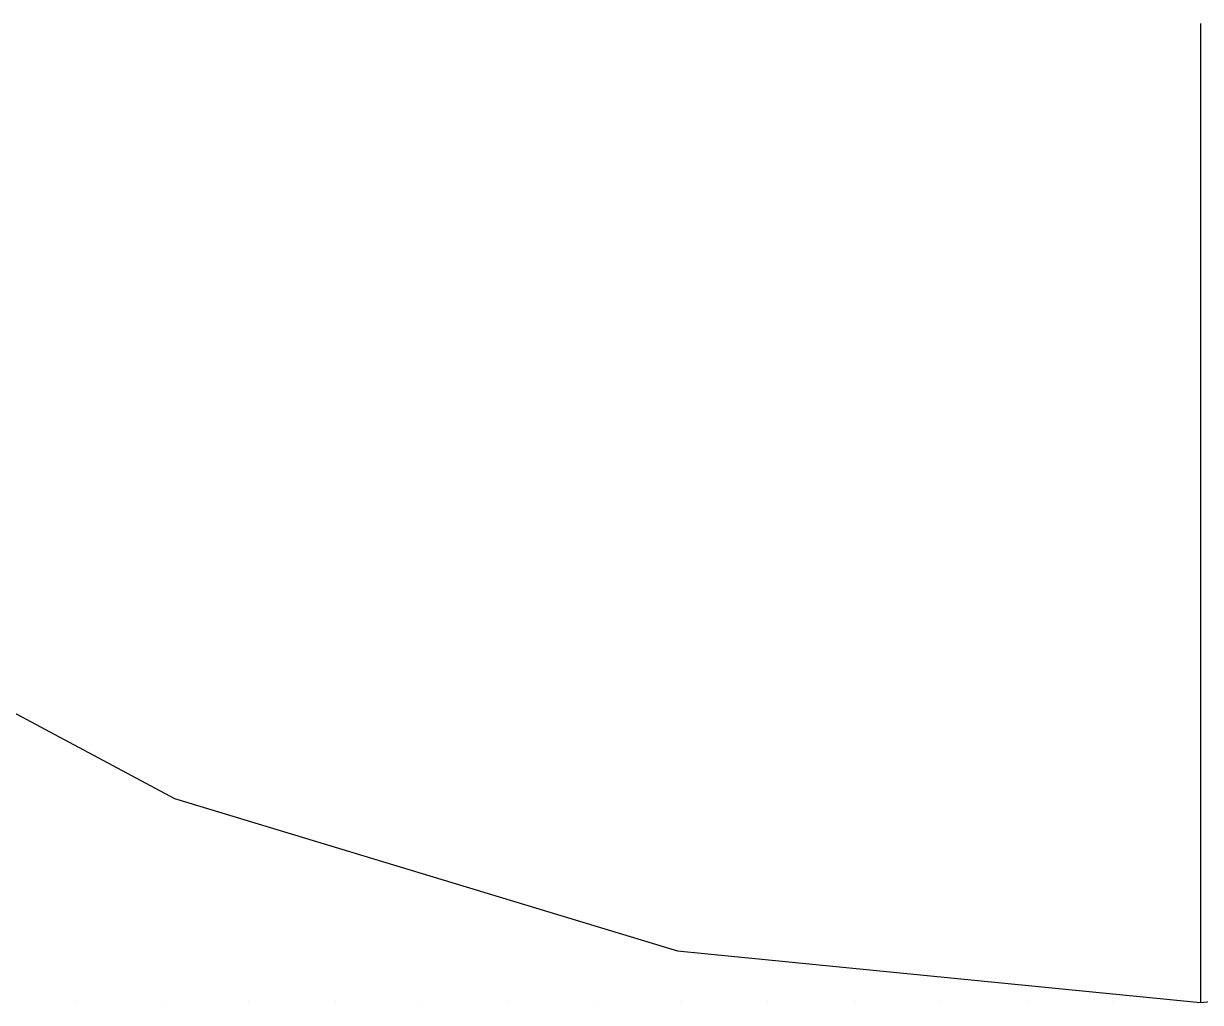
# Model space of a CAD drawing. Header units: metres. Extents: x -61500 to 61500, y -31500 to 31500.
# Drawn here: x -43827 to -30000, y -31500 to -20000 of the extents above; entities that cross this region are included whole.
import ezdxf

# ---------------------------------------------------------------- set-up
doc = ezdxf.new("R2010")
doc.units = ezdxf.units.M
doc.layers.add('BEAMS_T1', color=1, linetype='Continuous')
doc.layers.add('COLUMNS_T1', color=5, linetype='Continuous')

msp = doc.modelspace()

# ---------------------------------------------------------------- linework, layer by layer
at = {"layer": 'BEAMS_T1'}
for p, q in [((-30000, -20000, 18955), (-30000, -31500, 18955)), ((-30000, -20000, 37909), (-30000, -31500, 37909)), ((-30000, -20000, 56864), (-30000, -31500, 56864)), ((-30000, -20000, 75818), (-30000, -31500, 75818)), ((-30000, -20000, 94773), (-30000, -31500, 94773)), ((-30000, -20000, 113727), (-30000, -31500, 113727)), ((-30000, -20000, 132682), (-30000, -31500, 132682)), ((-30000, -20000, 151636), (-30000, -31500, 151636)), ((-30000, -20000, 170591), (-30000, -31500, 170591)), ((-30000, -20000, 189545), (-30000, -31500, 189545)), ((-30000, -20000, 208500), (-30000, -31500, 208500)), ((-30000, -20000, 227455), (-30000, -31500, 227455)), ((-30000, -20000, 246409), (-30000, -31500, 246409)), ((-30000, -20000, 265364), (-30000, -31500, 265364)), ((-30000, -20000, 284318), (-30000, -31500, 284318)), ((-30000, -20000, 303273), (-30000, -31500, 303273)), ((-30000, -20000, 322227), (-30000, -31500, 322227)), ((-30000, -20000, 341182), (-30000, -31500, 341182)), ((-30000, -20000, 360136), (-30000, -31500, 360136)), ((-30000, -20000, 379091), (-30000, -31500, 379091)), ((-30000, -20000, 398045), (-30000, -31500, 398045)), ((-47500, -26191, 18955), (-42055, -29102, 18955)), ((-47500, -26191, 37909), (-42055, -29102, 37909)), ((-47500, -26191, 56864), (-42055, -29102, 56864)), ((-47500, -26191, 75818), (-42055, -29102, 75818)), ((-47500, -26191, 94773), (-42055, -29102, 94773)), ((-47500, -26191, 113727), (-42055, -29102, 113727)), ((-47500, -26191, 132682), (-42055, -29102, 132682)), ((-47500, -26191, 151636), (-42055, -29102, 151636)), ((-47500, -26191, 170591), (-42055, -29102, 170591)), ((-47500, -26191, 189545), (-42055, -29102, 189545)), ((-47500, -26191, 208500), (-42055, -29102, 208500)), ((-47500, -26191, 227455), (-42055, -29102, 227455)), ((-47500, -26191, 246409), (-42055, -29102, 246409)), ((-47500, -26191, 265364), (-42055, -29102, 265364)), ((-47500, -26191, 284318), (-42055, -29102, 284318)), ((-47500, -26191, 303273), (-42055, -29102, 303273)), ((-47500, -26191, 322227), (-42055, -29102, 322227)), ((-47500, -26191, 341182), (-42055, -29102, 341182)), ((-47500, -26191, 360136), (-42055, -29102, 360136)), ((-47500, -26191, 379091), (-42055, -29102, 379091)), ((-47500, -26191, 398045), (-42055, -29102, 398045)), ((-42055, -29102, 18955), (-36145, -30895, 18955)), ((-42055, -29102, 37909), (-36145, -30895, 37909)), ((-42055, -29102, 56864), (-36145, -30895, 56864)), ((-42055, -29102, 75818), (-36145, -30895, 75818)), ((-42055, -29102, 94773), (-36145, -30895, 94773)), ((-42055, -29102, 113727), (-36145, -30895, 113727)), ((-42055, -29102, 132682), (-36145, -30895, 132682)), ((-42055, -29102, 151636), (-36145, -30895, 151636)), ((-42055, -29102, 170591), (-36145, -30895, 170591)), ((-42055, -29102, 189545), (-36145, -30895, 189545)), ((-42055, -29102, 208500), (-36145, -30895, 208500)), ((-42055, -29102, 227455), (-36145, -30895, 227455)), ((-42055, -29102, 246409), (-36145, -30895, 246409)), ((-42055, -29102, 265364), (-36145, -30895, 265364)), ((-42055, -29102, 284318), (-36145, -30895, 284318)), ((-42055, -29102, 303273), (-36145, -30895, 303273)), ((-42055, -29102, 322227), (-36145, -30895, 322227)), ((-42055, -29102, 341182), (-36145, -30895, 341182)), ((-42055, -29102, 360136), (-36145, -30895, 360136)), ((-42055, -29102, 379091), (-36145, -30895, 379091)), ((-42055, -29102, 398045), (-36145, -30895, 398045)), ((-36145, -30895, 18955), (-30000, -31500, 18955)), ((-36145, -30895, 37909), (-30000, -31500, 37909)), ((-36145, -30895, 56864), (-30000, -31500, 56864)), ((-36145, -30895, 75818), (-30000, -31500, 75818)), ((-36145, -30895, 94773), (-30000, -31500, 94773)), ((-36145, -30895, 113727), (-30000, -31500, 113727)), ((-36145, -30895, 132682), (-30000, -31500, 132682)), ((-36145, -30895, 151636), (-30000, -31500, 151636)), ((-36145, -30895, 170591), (-30000, -31500, 170591)), ((-36145, -30895, 189545), (-30000, -31500, 189545)), ((-36145, -30895, 208500), (-30000, -31500, 208500)), ((-36145, -30895, 227455), (-30000, -31500, 227455)), ((-36145, -30895, 246409), (-30000, -31500, 246409)), ((-36145, -30895, 265364), (-30000, -31500, 265364)), ((-36145, -30895, 284318), (-30000, -31500, 284318)), ((-36145, -30895, 303273), (-30000, -31500, 303273)), ((-36145, -30895, 322227), (-30000, -31500, 322227)), ((-36145, -30895, 341182), (-30000, -31500, 341182)), ((-36145, -30895, 360136), (-30000, -31500, 360136)), ((-36145, -30895, 379091), (-30000, -31500, 379091)), ((-36145, -30895, 398045), (-30000, -31500, 398045)), ((-30000, -31500, 18955), (-23855, -30895, 18955)), ((-30000, -31500, 37909), (-23855, -30895, 37909)), ((-30000, -31500, 56864), (-23855, -30895, 56864)), ((-30000, -31500, 75818), (-23855, -30895, 75818)), ((-30000, -31500, 94773), (-23855, -30895, 94773)), ((-30000, -31500, 113727), (-23855, -30895, 113727)), ((-30000, -31500, 132682), (-23855, -30895, 132682)), ((-30000, -31500, 151636), (-23855, -30895, 151636)), ((-30000, -31500, 170591), (-23855, -30895, 170591)), ((-30000, -31500, 189545), (-23855, -30895, 189545)), ((-30000, -31500, 208500), (-23855, -30895, 208500)), ((-30000, -31500, 227455), (-23855, -30895, 227455)), ((-30000, -31500, 246409), (-23855, -30895, 246409)), ((-30000, -31500, 265364), (-23855, -30895, 265364)), ((-30000, -31500, 284318), (-23855, -30895, 284318)), ((-30000, -31500, 303273), (-23855, -30895, 303273)), ((-30000, -31500, 322227), (-23855, -30895, 322227)), ((-30000, -31500, 341182), (-23855, -30895, 341182)), ((-30000, -31500, 360136), (-23855, -30895, 360136)), ((-30000, -31500, 379091), (-23855, -30895, 379091)), ((-30000, -31500, 398045), (-23855, -30895, 398045))]:
    msp.add_line(p, q, dxfattribs=at)
at = {"layer": 'COLUMNS_T1'}
for p, q in [((-30000, -20000), (-30000, -20000, 7582)), ((-30000, -20000, 7582), (-30000, -20000, 15164)), ((-30000, -20000, 15164), (-30000, -20000, 22745)), ((-30000, -20000, 22745), (-30000, -20000, 30327)), ((-30000, -20000, 30327), (-30000, -20000, 37909)), ((-30000, -20000, 37909), (-30000, -20000, 45491)), ((-30000, -20000, 45491), (-30000, -20000, 53073)), ((-30000, -20000, 53073), (-30000, -20000, 60655)), ((-30000, -20000, 60655), (-30000, -20000, 68236)), ((-30000, -20000, 68236), (-30000, -20000, 75818)), ((-30000, -20000, 75818), (-30000, -20000, 83400)), ((-30000, -20000, 83400), (-30000, -20000, 90982)), ((-30000, -20000, 90982), (-30000, -20000, 98564)), ((-30000, -20000, 98564), (-30000, -20000, 106145)), ((-30000, -20000, 106145), (-30000, -20000, 113727)), ((-30000, -20000, 113727), (-30000, -20000, 121309)), ((-30000, -20000, 121309), (-30000, -20000, 128891)), ((-30000, -20000, 128891), (-30000, -20000, 136473)), ((-30000, -20000, 136473), (-30000, -20000, 144055)), ((-30000, -20000, 144055), (-30000, -20000, 151636)), ((-30000, -20000, 151636), (-30000, -20000, 159218)), ((-30000, -20000, 159218), (-30000, -20000, 166800)), ((-30000, -20000, 166800), (-30000, -20000, 174382)), ((-30000, -20000, 174382), (-30000, -20000, 181964)), ((-30000, -20000, 181964), (-30000, -20000, 189545)), ((-30000, -20000, 189545), (-30000, -20000, 197127)), ((-30000, -20000, 197127), (-30000, -20000, 204709)), ((-30000, -20000, 204709), (-30000, -20000, 212291)), ((-30000, -20000, 212291), (-30000, -20000, 219873)), ((-30000, -20000, 219873), (-30000, -20000, 227455)), ((-30000, -20000, 227455), (-30000, -20000, 235036)), ((-30000, -20000, 235036), (-30000, -20000, 242618)), ((-30000, -20000, 242618), (-30000, -20000, 250200)), ((-30000, -20000, 250200), (-30000, -20000, 257782)), ((-30000, -20000, 257782), (-30000, -20000, 265364)), ((-30000, -20000, 265364), (-30000, -20000, 272945)), ((-30000, -20000, 272945), (-30000, -20000, 280527)), ((-30000, -20000, 280527), (-30000, -20000, 288109)), ((-30000, -20000, 288109), (-30000, -20000, 295691)), ((-30000, -20000, 295691), (-30000, -20000, 303273)), ((-30000, -20000, 303273), (-30000, -20000, 310855)), ((-30000, -20000, 310855), (-30000, -20000, 318436)), ((-30000, -20000, 318436), (-30000, -20000, 326018)), ((-30000, -20000, 326018), (-30000, -20000, 333600)), ((-30000, -20000, 333600), (-30000, -20000, 341182)), ((-30000, -20000, 341182), (-30000, -20000, 348764)), ((-30000, -20000, 348764), (-30000, -20000, 356345)), ((-30000, -20000, 356345), (-30000, -20000, 363927)), ((-30000, -20000, 363927), (-30000, -20000, 371509)), ((-30000, -20000, 371509), (-30000, -20000, 379091)), ((-30000, -20000, 379091), (-30000, -20000, 386673)), ((-30000, -20000, 386673), (-30000, -20000, 394255)), ((-30000, -20000, 394255), (-30000, -20000, 401836)), ((-30000, -20000, 401836), (-30000, -20000, 409418)), ((-43212, -31500), (-43212, -31500, 11373)), ((-43212, -31500, 11373), (-43212, -31500, 22745)), ((-43212, -31500, 22745), (-43212, -31500, 34118)), ((-43212, -31500, 34118), (-43212, -31500, 45491)), ((-43212, -31500, 45491), (-43212, -31500, 56864)), ((-43212, -31500, 56864), (-43212, -31500, 68236)), ((-43212, -31500, 68236), (-43212, -31500, 79609)), ((-43212, -31500, 79609), (-43212, -31500, 90982)), ((-43212, -31500, 90982), (-43212, -31500, 102355)), ((-43212, -31500, 102355), (-43212, -31500, 113727)), ((-43212, -31500, 113727), (-43212, -31500, 125100)), ((-43212, -31500, 125100), (-43212, -31500, 136473)), ((-43212, -31500, 136473), (-43212, -31500, 147845)), ((-43212, -31500, 147845), (-43212, -31500, 159218)), ((-43212, -31500, 159218), (-43212, -31500, 170591)), ((-43212, -31500, 170591), (-43212, -31500, 181964)), ((-43212, -31500, 181964), (-43212, -31500, 193336)), ((-43212, -31500, 193336), (-43212, -31500, 204709)), ((-43212, -31500, 204709), (-43212, -31500, 216082)), ((-43212, -31500, 216082), (-43212, -31500, 227455)), ((-43212, -31500, 227455), (-43212, -31500, 238827)), ((-43212, -31500, 238827), (-43212, -31500, 250200)), ((-43212, -31500, 250200), (-43212, -31500, 261573)), ((-43212, -31500, 261573), (-43212, -31500, 272945)), ((-43212, -31500, 272945), (-43212, -31500, 284318)), ((-43212, -31500, 284318), (-43212, -31500, 295691)), ((-43212, -31500, 295691), (-43212, -31500, 307064)), ((-43212, -31500, 307064), (-43212, -31500, 318436)), ((-43212, -31500, 318436), (-43212, -31500, 329809)), ((-43212, -31500, 329809), (-43212, -31500, 341182)), ((-43212, -31500, 341182), (-43212, -31500, 352555)), ((-43212, -31500, 352555), (-43212, -31500, 363927)), ((-43212, -31500, 363927), (-43212, -31500, 375300)), ((-43212, -31500, 375300), (-43212, -31500, 386673)), ((-43212, -31500, 386673), (-43212, -31500, 398045)), ((-43212, -31500, 398045), (-43212, -31500, 409418)), ((-42196, -31500), (-42196, -31500, 11373)), ((-42196, -31500, 11373), (-42196, -31500, 22745)), ((-42196, -31500, 22745), (-42196, -31500, 34118)), ((-42196, -31500, 34118), (-42196, -31500, 45491)), ((-42196, -31500, 45491), (-42196, -31500, 56864)), ((-42196, -31500, 56864), (-42196, -31500, 68236)), ((-42196, -31500, 68236), (-42196, -31500, 79609)), ((-42196, -31500, 79609), (-42196, -31500, 90982)), ((-42196, -31500, 90982), (-42196, -31500, 102355)), ((-42196, -31500, 102355), (-42196, -31500, 113727)), ((-42196, -31500, 113727), (-42196, -31500, 125100)), ((-42196, -31500, 125100), (-42196, -31500, 136473)), ((-42196, -31500, 136473), (-42196, -31500, 147845)), ((-42196, -31500, 147845), (-42196, -31500, 159218)), ((-42196, -31500, 159218), (-42196, -31500, 170591)), ((-42196, -31500, 170591), (-42196, -31500, 181964)), ((-42196, -31500, 181964), (-42196, -31500, 193336)), ((-42196, -31500, 193336), (-42196, -31500, 204709)), ((-42196, -31500, 204709), (-42196, -31500, 216082)), ((-42196, -31500, 216082), (-42196, -31500, 227455)), ((-42196, -31500, 227455), (-42196, -31500, 238827)), ((-42196, -31500, 238827), (-42196, -31500, 250200)), ((-42196, -31500, 250200), (-42196, -31500, 261573)), ((-42196, -31500, 261573), (-42196, -31500, 272945)), ((-42196, -31500, 272945), (-42196, -31500, 284318)), ((-42196, -31500, 284318), (-42196, -31500, 295691)), ((-42196, -31500, 295691), (-42196, -31500, 307064)), ((-42196, -31500, 307064), (-42196, -31500, 318436)), ((-42196, -31500, 318436), (-42196, -31500, 329809)), ((-42196, -31500, 329809), (-42196, -31500, 341182)), ((-42196, -31500, 341182), (-42196, -31500, 352555)), ((-42196, -31500, 352555), (-42196, -31500, 363927)), ((-42196, -31500, 363927), (-42196, -31500, 375300)), ((-42196, -31500, 375300), (-42196, -31500, 386673)), ((-42196, -31500, 386673), (-42196, -31500, 398045)), ((-42196, -31500, 398045), (-42196, -31500, 409418)), ((-41180, -31500), (-41180, -31500, 11373)), ((-41180, -31500, 11373), (-41180, -31500, 22745)), ((-41180, -31500, 22745), (-41180, -31500, 34118)), ((-41180, -31500, 34118), (-41180, -31500, 45491)), ((-41180, -31500, 45491), (-41180, -31500, 56864)), ((-41180, -31500, 56864), (-41180, -31500, 68236)), ((-41180, -31500, 68236), (-41180, -31500, 79609)), ((-41180, -31500, 79609), (-41180, -31500, 90982)), ((-41180, -31500, 90982), (-41180, -31500, 102355)), ((-41180, -31500, 102355), (-41180, -31500, 113727)), ((-41180, -31500, 113727), (-41180, -31500, 125100)), ((-41180, -31500, 125100), (-41180, -31500, 136473)), ((-41180, -31500, 136473), (-41180, -31500, 147845)), ((-41180, -31500, 147845), (-41180, -31500, 159218)), ((-41180, -31500, 159218), (-41180, -31500, 170591)), ((-41180, -31500, 170591), (-41180, -31500, 181964)), ((-41180, -31500, 181964), (-41180, -31500, 193336)), ((-41180, -31500, 193336), (-41180, -31500, 204709)), ((-41180, -31500, 204709), (-41180, -31500, 216082)), ((-41180, -31500, 216082), (-41180, -31500, 227455)), ((-41180, -31500, 227455), (-41180, -31500, 238827)), ((-41180, -31500, 238827), (-41180, -31500, 250200)), ((-41180, -31500, 250200), (-41180, -31500, 261573)), ((-41180, -31500, 261573), (-41180, -31500, 272945)), ((-41180, -31500, 272945), (-41180, -31500, 284318)), ((-41180, -31500, 284318), (-41180, -31500, 295691)), ((-41180, -31500, 295691), (-41180, -31500, 307064)), ((-41180, -31500, 307064), (-41180, -31500, 318436)), ((-41180, -31500, 318436), (-41180, -31500, 329809)), ((-41180, -31500, 329809), (-41180, -31500, 341182)), ((-41180, -31500, 341182), (-41180, -31500, 352555)), ((-41180, -31500, 352555), (-41180, -31500, 363927)), ((-41180, -31500, 363927), (-41180, -31500, 375300)), ((-41180, -31500, 375300), (-41180, -31500, 386673)), ((-41180, -31500, 386673), (-41180, -31500, 398045)), ((-41180, -31500, 398045), (-41180, -31500, 409418)), ((-40164, -31500), (-40164, -31500, 11373)), ((-40164, -31500, 11373), (-40164, -31500, 22745)), ((-40164, -31500, 22745), (-40164, -31500, 34118)), ((-40164, -31500, 34118), (-40164, -31500, 45491)), ((-40164, -31500, 45491), (-40164, -31500, 56864)), ((-40164, -31500, 56864), (-40164, -31500, 68236)), ((-40164, -31500, 68236), (-40164, -31500, 79609)), ((-40164, -31500, 79609), (-40164, -31500, 90982)), ((-40164, -31500, 90982), (-40164, -31500, 102355)), ((-40164, -31500, 102355), (-40164, -31500, 113727)), ((-40164, -31500, 113727), (-40164, -31500, 125100)), ((-40164, -31500, 125100), (-40164, -31500, 136473)), ((-40164, -31500, 136473), (-40164, -31500, 147845)), ((-40164, -31500, 147845), (-40164, -31500, 159218)), ((-40164, -31500, 159218), (-40164, -31500, 170591)), ((-40164, -31500, 170591), (-40164, -31500, 181964)), ((-40164, -31500, 181964), (-40164, -31500, 193336)), ((-40164, -31500, 193336), (-40164, -31500, 204709)), ((-40164, -31500, 204709), (-40164, -31500, 216082)), ((-40164, -31500, 216082), (-40164, -31500, 227455)), ((-40164, -31500, 227455), (-40164, -31500, 238827)), ((-40164, -31500, 238827), (-40164, -31500, 250200)), ((-40164, -31500, 250200), (-40164, -31500, 261573)), ((-40164, -31500, 261573), (-40164, -31500, 272945)), ((-40164, -31500, 272945), (-40164, -31500, 284318)), ((-40164, -31500, 284318), (-40164, -31500, 295691)), ((-40164, -31500, 295691), (-40164, -31500, 307064)), ((-40164, -31500, 307064), (-40164, -31500, 318436)), ((-40164, -31500, 318436), (-40164, -31500, 329809)), ((-40164, -31500, 329809), (-40164, -31500, 341182)), ((-40164, -31500, 341182), (-40164, -31500, 352555)), ((-40164, -31500, 352555), (-40164, -31500, 363927)), ((-40164, -31500, 363927), (-40164, -31500, 375300)), ((-40164, -31500, 375300), (-40164, -31500, 386673)), ((-40164, -31500, 386673), (-40164, -31500, 398045)), ((-40164, -31500, 398045), (-40164, -31500, 409418)), ((-39148, -31500), (-39148, -31500, 11373)), ((-39148, -31500, 11373), (-39148, -31500, 22745)), ((-39148, -31500, 22745), (-39148, -31500, 34118)), ((-39148, -31500, 34118), (-39148, -31500, 45491)), ((-39148, -31500, 45491), (-39148, -31500, 56864)), ((-39148, -31500, 56864), (-39148, -31500, 68236)), ((-39148, -31500, 68236), (-39148, -31500, 79609)), ((-39148, -31500, 79609), (-39148, -31500, 90982)), ((-39148, -31500, 90982), (-39148, -31500, 102355)), ((-39148, -31500, 102355), (-39148, -31500, 113727)), ((-39148, -31500, 113727), (-39148, -31500, 125100)), ((-39148, -31500, 125100), (-39148, -31500, 136473)), ((-39148, -31500, 136473), (-39148, -31500, 147845)), ((-39148, -31500, 147845), (-39148, -31500, 159218)), ((-39148, -31500, 159218), (-39148, -31500, 170591)), ((-39148, -31500, 170591), (-39148, -31500, 181964)), ((-39148, -31500, 181964), (-39148, -31500, 193336)), ((-39148, -31500, 193336), (-39148, -31500, 204709)), ((-39148, -31500, 204709), (-39148, -31500, 216082)), ((-39148, -31500, 216082), (-39148, -31500, 227455)), ((-39148, -31500, 227455), (-39148, -31500, 238827)), ((-39148, -31500, 238827), (-39148, -31500, 250200)), ((-39148, -31500, 250200), (-39148, -31500, 261573)), ((-39148, -31500, 261573), (-39148, -31500, 272945)), ((-39148, -31500, 272945), (-39148, -31500, 284318)), ((-39148, -31500, 284318), (-39148, -31500, 295691)), ((-39148, -31500, 295691), (-39148, -31500, 307064)), ((-39148, -31500, 307064), (-39148, -31500, 318436)), ((-39148, -31500, 318436), (-39148, -31500, 329809)), ((-39148, -31500, 329809), (-39148, -31500, 341182)), ((-39148, -31500, 341182), (-39148, -31500, 352555)), ((-39148, -31500, 352555), (-39148, -31500, 363927)), ((-39148, -31500, 363927), (-39148, -31500, 375300)), ((-39148, -31500, 375300), (-39148, -31500, 386673)), ((-39148, -31500, 386673), (-39148, -31500, 398045)), ((-39148, -31500, 398045), (-39148, -31500, 409418)), ((-38132, -31500), (-38132, -31500, 11373)), ((-38132, -31500, 11373), (-38132, -31500, 22745)), ((-38132, -31500, 22745), (-38132, -31500, 34118)), ((-38132, -31500, 34118), (-38132, -31500, 45491)), ((-38132, -31500, 45491), (-38132, -31500, 56864)), ((-38132, -31500, 56864), (-38132, -31500, 68236)), ((-38132, -31500, 68236), (-38132, -31500, 79609)), ((-38132, -31500, 79609), (-38132, -31500, 90982)), ((-38132, -31500, 90982), (-38132, -31500, 102355)), ((-38132, -31500, 102355), (-38132, -31500, 113727)), ((-38132, -31500, 113727), (-38132, -31500, 125100)), ((-38132, -31500, 125100), (-38132, -31500, 136473)), ((-38132, -31500, 136473), (-38132, -31500, 147845)), ((-38132, -31500, 147845), (-38132, -31500, 159218)), ((-38132, -31500, 159218), (-38132, -31500, 170591)), ((-38132, -31500, 170591), (-38132, -31500, 181964)), ((-38132, -31500, 181964), (-38132, -31500, 193336)), ((-38132, -31500, 193336), (-38132, -31500, 204709)), ((-38132, -31500, 204709), (-38132, -31500, 216082)), ((-38132, -31500, 216082), (-38132, -31500, 227455)), ((-38132, -31500, 227455), (-38132, -31500, 238827)), ((-38132, -31500, 238827), (-38132, -31500, 250200)), ((-38132, -31500, 250200), (-38132, -31500, 261573)), ((-38132, -31500, 261573), (-38132, -31500, 272945)), ((-38132, -31500, 272945), (-38132, -31500, 284318)), ((-38132, -31500, 284318), (-38132, -31500, 295691)), ((-38132, -31500, 295691), (-38132, -31500, 307064)), ((-38132, -31500, 307064), (-38132, -31500, 318436)), ((-38132, -31500, 318436), (-38132, -31500, 329809)), ((-38132, -31500, 329809), (-38132, -31500, 341182)), ((-38132, -31500, 341182), (-38132, -31500, 352555)), ((-38132, -31500, 352555), (-38132, -31500, 363927)), ((-38132, -31500, 363927), (-38132, -31500, 375300)), ((-38132, -31500, 375300), (-38132, -31500, 386673)), ((-38132, -31500, 386673), (-38132, -31500, 398045)), ((-38132, -31500, 398045), (-38132, -31500, 409418)), ((-37116, -31500), (-37116, -31500, 11373)), ((-37116, -31500, 11373), (-37116, -31500, 22745)), ((-37116, -31500, 22745), (-37116, -31500, 34118)), ((-37116, -31500, 34118), (-37116, -31500, 45491)), ((-37116, -31500, 45491), (-37116, -31500, 56864)), ((-37116, -31500, 56864), (-37116, -31500, 68236)), ((-37116, -31500, 68236), (-37116, -31500, 79609)), ((-37116, -31500, 79609), (-37116, -31500, 90982)), ((-37116, -31500, 90982), (-37116, -31500, 102355)), ((-37116, -31500, 102355), (-37116, -31500, 113727)), ((-37116, -31500, 113727), (-37116, -31500, 125100)), ((-37116, -31500, 125100), (-37116, -31500, 136473)), ((-37116, -31500, 136473), (-37116, -31500, 147845)), ((-37116, -31500, 147845), (-37116, -31500, 159218)), ((-37116, -31500, 159218), (-37116, -31500, 170591)), ((-37116, -31500, 170591), (-37116, -31500, 181964)), ((-37116, -31500, 181964), (-37116, -31500, 193336)), ((-37116, -31500, 193336), (-37116, -31500, 204709)), ((-37116, -31500, 204709), (-37116, -31500, 216082)), ((-37116, -31500, 216082), (-37116, -31500, 227455)), ((-37116, -31500, 227455), (-37116, -31500, 238827)), ((-37116, -31500, 238827), (-37116, -31500, 250200)), ((-37116, -31500, 250200), (-37116, -31500, 261573)), ((-37116, -31500, 261573), (-37116, -31500, 272945)), ((-37116, -31500, 272945), (-37116, -31500, 284318)), ((-37116, -31500, 284318), (-37116, -31500, 295691)), ((-37116, -31500, 295691), (-37116, -31500, 307064)), ((-37116, -31500, 307064), (-37116, -31500, 318436)), ((-37116, -31500, 318436), (-37116, -31500, 329809)), ((-37116, -31500, 329809), (-37116, -31500, 341182)), ((-37116, -31500, 341182), (-37116, -31500, 352555)), ((-37116, -31500, 352555), (-37116, -31500, 363927)), ((-37116, -31500, 363927), (-37116, -31500, 375300)), ((-37116, -31500, 375300), (-37116, -31500, 386673)), ((-37116, -31500, 386673), (-37116, -31500, 398045)), ((-37116, -31500, 398045), (-37116, -31500, 409418)), ((-36100, -31500), (-36100, -31500, 11373)), ((-36100, -31500, 11373), (-36100, -31500, 22745)), ((-36100, -31500, 22745), (-36100, -31500, 34118)), ((-36100, -31500, 34118), (-36100, -31500, 45491)), ((-36100, -31500, 45491), (-36100, -31500, 56864)), ((-36100, -31500, 56864), (-36100, -31500, 68236)), ((-36100, -31500, 68236), (-36100, -31500, 79609)), ((-36100, -31500, 79609), (-36100, -31500, 90982)), ((-36100, -31500, 90982), (-36100, -31500, 102355)), ((-36100, -31500, 102355), (-36100, -31500, 113727)), ((-36100, -31500, 113727), (-36100, -31500, 125100)), ((-36100, -31500, 125100), (-36100, -31500, 136473)), ((-36100, -31500, 136473), (-36100, -31500, 147845)), ((-36100, -31500, 147845), (-36100, -31500, 159218)), ((-36100, -31500, 159218), (-36100, -31500, 170591)), ((-36100, -31500, 170591), (-36100, -31500, 181964)), ((-36100, -31500, 181964), (-36100, -31500, 193336)), ((-36100, -31500, 193336), (-36100, -31500, 204709)), ((-36100, -31500, 204709), (-36100, -31500, 216082)), ((-36100, -31500, 216082), (-36100, -31500, 227455)), ((-36100, -31500, 227455), (-36100, -31500, 238827)), ((-36100, -31500, 238827), (-36100, -31500, 250200)), ((-36100, -31500, 250200), (-36100, -31500, 261573)), ((-36100, -31500, 261573), (-36100, -31500, 272945)), ((-36100, -31500, 272945), (-36100, -31500, 284318)), ((-36100, -31500, 284318), (-36100, -31500, 295691)), ((-36100, -31500, 295691), (-36100, -31500, 307064)), ((-36100, -31500, 307064), (-36100, -31500, 318436)), ((-36100, -31500, 318436), (-36100, -31500, 329809)), ((-36100, -31500, 329809), (-36100, -31500, 341182)), ((-36100, -31500, 341182), (-36100, -31500, 352555)), ((-36100, -31500, 352555), (-36100, -31500, 363927)), ((-36100, -31500, 363927), (-36100, -31500, 375300)), ((-36100, -31500, 375300), (-36100, -31500, 386673)), ((-36100, -31500, 386673), (-36100, -31500, 398045)), ((-36100, -31500, 398045), (-36100, -31500, 409418)), ((-35084, -31500), (-35084, -31500, 11373)), ((-35084, -31500, 11373), (-35084, -31500, 22745)), ((-35084, -31500, 22745), (-35084, -31500, 34118)), ((-35084, -31500, 34118), (-35084, -31500, 45491)), ((-35084, -31500, 45491), (-35084, -31500, 56864)), ((-35084, -31500, 56864), (-35084, -31500, 68236)), ((-35084, -31500, 68236), (-35084, -31500, 79609)), ((-35084, -31500, 79609), (-35084, -31500, 90982)), ((-35084, -31500, 90982), (-35084, -31500, 102355)), ((-35084, -31500, 102355), (-35084, -31500, 113727)), ((-35084, -31500, 113727), (-35084, -31500, 125100)), ((-35084, -31500, 125100), (-35084, -31500, 136473)), ((-35084, -31500, 136473), (-35084, -31500, 147845)), ((-35084, -31500, 147845), (-35084, -31500, 159218)), ((-35084, -31500, 159218), (-35084, -31500, 170591)), ((-35084, -31500, 170591), (-35084, -31500, 181964)), ((-35084, -31500, 181964), (-35084, -31500, 193336)), ((-35084, -31500, 193336), (-35084, -31500, 204709)), ((-35084, -31500, 204709), (-35084, -31500, 216082)), ((-35084, -31500, 216082), (-35084, -31500, 227455)), ((-35084, -31500, 227455), (-35084, -31500, 238827)), ((-35084, -31500, 238827), (-35084, -31500, 250200)), ((-35084, -31500, 250200), (-35084, -31500, 261573)), ((-35084, -31500, 261573), (-35084, -31500, 272945)), ((-35084, -31500, 272945), (-35084, -31500, 284318)), ((-35084, -31500, 284318), (-35084, -31500, 295691)), ((-35084, -31500, 295691), (-35084, -31500, 307064)), ((-35084, -31500, 307064), (-35084, -31500, 318436)), ((-35084, -31500, 318436), (-35084, -31500, 329809)), ((-35084, -31500, 329809), (-35084, -31500, 341182)), ((-35084, -31500, 341182), (-35084, -31500, 352555)), ((-35084, -31500, 352555), (-35084, -31500, 363927)), ((-35084, -31500, 363927), (-35084, -31500, 375300)), ((-35084, -31500, 375300), (-35084, -31500, 386673)), ((-35084, -31500, 386673), (-35084, -31500, 398045)), ((-35084, -31500, 398045), (-35084, -31500, 409418)), ((-34068, -31500), (-34068, -31500, 11373)), ((-34068, -31500, 11373), (-34068, -31500, 22745)), ((-34068, -31500, 22745), (-34068, -31500, 34118)), ((-34068, -31500, 34118), (-34068, -31500, 45491)), ((-34068, -31500, 45491), (-34068, -31500, 56864)), ((-34068, -31500, 56864), (-34068, -31500, 68236)), ((-34068, -31500, 68236), (-34068, -31500, 79609)), ((-34068, -31500, 79609), (-34068, -31500, 90982)), ((-34068, -31500, 90982), (-34068, -31500, 102355)), ((-34068, -31500, 102355), (-34068, -31500, 113727)), ((-34068, -31500, 113727), (-34068, -31500, 125100)), ((-34068, -31500, 125100), (-34068, -31500, 136473)), ((-34068, -31500, 136473), (-34068, -31500, 147845)), ((-34068, -31500, 147845), (-34068, -31500, 159218)), ((-34068, -31500, 159218), (-34068, -31500, 170591)), ((-34068, -31500, 170591), (-34068, -31500, 181964)), ((-34068, -31500, 181964), (-34068, -31500, 193336)), ((-34068, -31500, 193336), (-34068, -31500, 204709)), ((-34068, -31500, 204709), (-34068, -31500, 216082)), ((-34068, -31500, 216082), (-34068, -31500, 227455)), ((-34068, -31500, 227455), (-34068, -31500, 238827)), ((-34068, -31500, 238827), (-34068, -31500, 250200)), ((-34068, -31500, 250200), (-34068, -31500, 261573)), ((-34068, -31500, 261573), (-34068, -31500, 272945)), ((-34068, -31500, 272945), (-34068, -31500, 284318)), ((-34068, -31500, 284318), (-34068, -31500, 295691)), ((-34068, -31500, 295691), (-34068, -31500, 307064)), ((-34068, -31500, 307064), (-34068, -31500, 318436)), ((-34068, -31500, 318436), (-34068, -31500, 329809)), ((-34068, -31500, 329809), (-34068, -31500, 341182)), ((-34068, -31500, 341182), (-34068, -31500, 352555)), ((-34068, -31500, 352555), (-34068, -31500, 363927)), ((-34068, -31500, 363927), (-34068, -31500, 375300)), ((-34068, -31500, 375300), (-34068, -31500, 386673)), ((-34068, -31500, 386673), (-34068, -31500, 398045)), ((-34068, -31500, 398045), (-34068, -31500, 409418)), ((-33052, -31500), (-33052, -31500, 11373)), ((-33052, -31500, 11373), (-33052, -31500, 22745)), ((-33052, -31500, 22745), (-33052, -31500, 34118)), ((-33052, -31500, 34118), (-33052, -31500, 45491)), ((-33052, -31500, 45491), (-33052, -31500, 56864)), ((-33052, -31500, 56864), (-33052, -31500, 68236)), ((-33052, -31500, 68236), (-33052, -31500, 79609)), ((-33052, -31500, 79609), (-33052, -31500, 90982)), ((-33052, -31500, 90982), (-33052, -31500, 102355)), ((-33052, -31500, 102355), (-33052, -31500, 113727)), ((-33052, -31500, 113727), (-33052, -31500, 125100)), ((-33052, -31500, 125100), (-33052, -31500, 136473)), ((-33052, -31500, 136473), (-33052, -31500, 147845)), ((-33052, -31500, 147845), (-33052, -31500, 159218)), ((-33052, -31500, 159218), (-33052, -31500, 170591)), ((-33052, -31500, 170591), (-33052, -31500, 181964)), ((-33052, -31500, 181964), (-33052, -31500, 193336)), ((-33052, -31500, 193336), (-33052, -31500, 204709)), ((-33052, -31500, 204709), (-33052, -31500, 216082)), ((-33052, -31500, 216082), (-33052, -31500, 227455)), ((-33052, -31500, 227455), (-33052, -31500, 238827)), ((-33052, -31500, 238827), (-33052, -31500, 250200)), ((-33052, -31500, 250200), (-33052, -31500, 261573)), ((-33052, -31500, 261573), (-33052, -31500, 272945)), ((-33052, -31500, 272945), (-33052, -31500, 284318)), ((-33052, -31500, 284318), (-33052, -31500, 295691)), ((-33052, -31500, 295691), (-33052, -31500, 307064)), ((-33052, -31500, 307064), (-33052, -31500, 318436)), ((-33052, -31500, 318436), (-33052, -31500, 329809)), ((-33052, -31500, 329809), (-33052, -31500, 341182)), ((-33052, -31500, 341182), (-33052, -31500, 352555)), ((-33052, -31500, 352555), (-33052, -31500, 363927)), ((-33052, -31500, 363927), (-33052, -31500, 375300)), ((-33052, -31500, 375300), (-33052, -31500, 386673)), ((-33052, -31500, 386673), (-33052, -31500, 398045)), ((-33052, -31500, 398045), (-33052, -31500, 409418)), ((-32036, -31500), (-32036, -31500, 11373)), ((-32036, -31500, 11373), (-32036, -31500, 22745)), ((-32036, -31500, 22745), (-32036, -31500, 34118)), ((-32036, -31500, 34118), (-32036, -31500, 45491)), ((-32036, -31500, 45491), (-32036, -31500, 56864)), ((-32036, -31500, 56864), (-32036, -31500, 68236)), ((-32036, -31500, 68236), (-32036, -31500, 79609)), ((-32036, -31500, 79609), (-32036, -31500, 90982)), ((-32036, -31500, 90982), (-32036, -31500, 102355)), ((-32036, -31500, 102355), (-32036, -31500, 113727)), ((-32036, -31500, 113727), (-32036, -31500, 125100)), ((-32036, -31500, 125100), (-32036, -31500, 136473)), ((-32036, -31500, 136473), (-32036, -31500, 147845)), ((-32036, -31500, 147845), (-32036, -31500, 159218)), ((-32036, -31500, 159218), (-32036, -31500, 170591)), ((-32036, -31500, 170591), (-32036, -31500, 181964)), ((-32036, -31500, 181964), (-32036, -31500, 193336)), ((-32036, -31500, 193336), (-32036, -31500, 204709)), ((-32036, -31500, 204709), (-32036, -31500, 216082)), ((-32036, -31500, 216082), (-32036, -31500, 227455)), ((-32036, -31500, 227455), (-32036, -31500, 238827)), ((-32036, -31500, 238827), (-32036, -31500, 250200)), ((-32036, -31500, 250200), (-32036, -31500, 261573)), ((-32036, -31500, 261573), (-32036, -31500, 272945)), ((-32036, -31500, 272945), (-32036, -31500, 284318)), ((-32036, -31500, 284318), (-32036, -31500, 295691)), ((-32036, -31500, 295691), (-32036, -31500, 307064)), ((-32036, -31500, 307064), (-32036, -31500, 318436)), ((-32036, -31500, 318436), (-32036, -31500, 329809)), ((-32036, -31500, 329809), (-32036, -31500, 341182)), ((-32036, -31500, 341182), (-32036, -31500, 352555)), ((-32036, -31500, 352555), (-32036, -31500, 363927)), ((-32036, -31500, 363927), (-32036, -31500, 375300)), ((-32036, -31500, 375300), (-32036, -31500, 386673)), ((-32036, -31500, 386673), (-32036, -31500, 398045)), ((-32036, -31500, 398045), (-32036, -31500, 409418)), ((-31020, -31500), (-31020, -31500, 11373)), ((-31020, -31500, 11373), (-31020, -31500, 22745)), ((-31020, -31500, 22745), (-31020, -31500, 34118)), ((-31020, -31500, 34118), (-31020, -31500, 45491)), ((-31020, -31500, 45491), (-31020, -31500, 56864)), ((-31020, -31500, 56864), (-31020, -31500, 68236)), ((-31020, -31500, 68236), (-31020, -31500, 79609)), ((-31020, -31500, 79609), (-31020, -31500, 90982)), ((-31020, -31500, 90982), (-31020, -31500, 102355)), ((-31020, -31500, 102355), (-31020, -31500, 113727)), ((-31020, -31500, 113727), (-31020, -31500, 125100)), ((-31020, -31500, 125100), (-31020, -31500, 136473)), ((-31020, -31500, 136473), (-31020, -31500, 147845)), ((-31020, -31500, 147845), (-31020, -31500, 159218)), ((-31020, -31500, 159218), (-31020, -31500, 170591)), ((-31020, -31500, 170591), (-31020, -31500, 181964)), ((-31020, -31500, 181964), (-31020, -31500, 193336)), ((-31020, -31500, 193336), (-31020, -31500, 204709)), ((-31020, -31500, 204709), (-31020, -31500, 216082)), ((-31020, -31500, 216082), (-31020, -31500, 227455)), ((-31020, -31500, 227455), (-31020, -31500, 238827)), ((-31020, -31500, 238827), (-31020, -31500, 250200)), ((-31020, -31500, 250200), (-31020, -31500, 261573)), ((-31020, -31500, 261573), (-31020, -31500, 272945)), ((-31020, -31500, 272945), (-31020, -31500, 284318)), ((-31020, -31500, 284318), (-31020, -31500, 295691)), ((-31020, -31500, 295691), (-31020, -31500, 307064)), ((-31020, -31500, 307064), (-31020, -31500, 318436)), ((-31020, -31500, 318436), (-31020, -31500, 329809)), ((-31020, -31500, 329809), (-31020, -31500, 341182)), ((-31020, -31500, 341182), (-31020, -31500, 352555)), ((-31020, -31500, 352555), (-31020, -31500, 363927)), ((-31020, -31500, 363927), (-31020, -31500, 375300)), ((-31020, -31500, 375300), (-31020, -31500, 386673)), ((-31020, -31500, 386673), (-31020, -31500, 398045)), ((-31020, -31500, 398045), (-31020, -31500, 409418)), ((-30004, -31500), (-30004, -31500, 11373)), ((-30004, -31500, 11373), (-30004, -31500, 22745)), ((-30004, -31500, 22745), (-30004, -31500, 34118)), ((-30004, -31500, 34118), (-30004, -31500, 45491)), ((-30004, -31500, 45491), (-30004, -31500, 56864)), ((-30004, -31500, 56864), (-30004, -31500, 68236)), ((-30004, -31500, 68236), (-30004, -31500, 79609)), ((-30004, -31500, 79609), (-30004, -31500, 90982)), ((-30004, -31500, 90982), (-30004, -31500, 102355)), ((-30004, -31500, 102355), (-30004, -31500, 113727)), ((-30004, -31500, 113727), (-30004, -31500, 125100)), ((-30004, -31500, 125100), (-30004, -31500, 136473)), ((-30004, -31500, 136473), (-30004, -31500, 147845)), ((-30004, -31500, 147845), (-30004, -31500, 159218)), ((-30004, -31500, 159218), (-30004, -31500, 170591)), ((-30004, -31500, 170591), (-30004, -31500, 181964)), ((-30004, -31500, 181964), (-30004, -31500, 193336)), ((-30004, -31500, 193336), (-30004, -31500, 204709)), ((-30004, -31500, 204709), (-30004, -31500, 216082)), ((-30004, -31500, 216082), (-30004, -31500, 227455)), ((-30004, -31500, 227455), (-30004, -31500, 238827)), ((-30004, -31500, 238827), (-30004, -31500, 250200)), ((-30004, -31500, 250200), (-30004, -31500, 261573)), ((-30004, -31500, 261573), (-30004, -31500, 272945)), ((-30004, -31500, 272945), (-30004, -31500, 284318)), ((-30004, -31500, 284318), (-30004, -31500, 295691)), ((-30004, -31500, 295691), (-30004, -31500, 307064)), ((-30004, -31500, 307064), (-30004, -31500, 318436)), ((-30004, -31500, 318436), (-30004, -31500, 329809)), ((-30004, -31500, 329809), (-30004, -31500, 341182)), ((-30004, -31500, 341182), (-30004, -31500, 352555)), ((-30004, -31500, 352555), (-30004, -31500, 363927)), ((-30004, -31500, 363927), (-30004, -31500, 375300)), ((-30004, -31500, 375300), (-30004, -31500, 386673)), ((-30004, -31500, 386673), (-30004, -31500, 398045)), ((-30004, -31500, 398045), (-30004, -31500, 409418))]:
    msp.add_line(p, q, dxfattribs=at)

doc.saveas('drawing.dxf')
